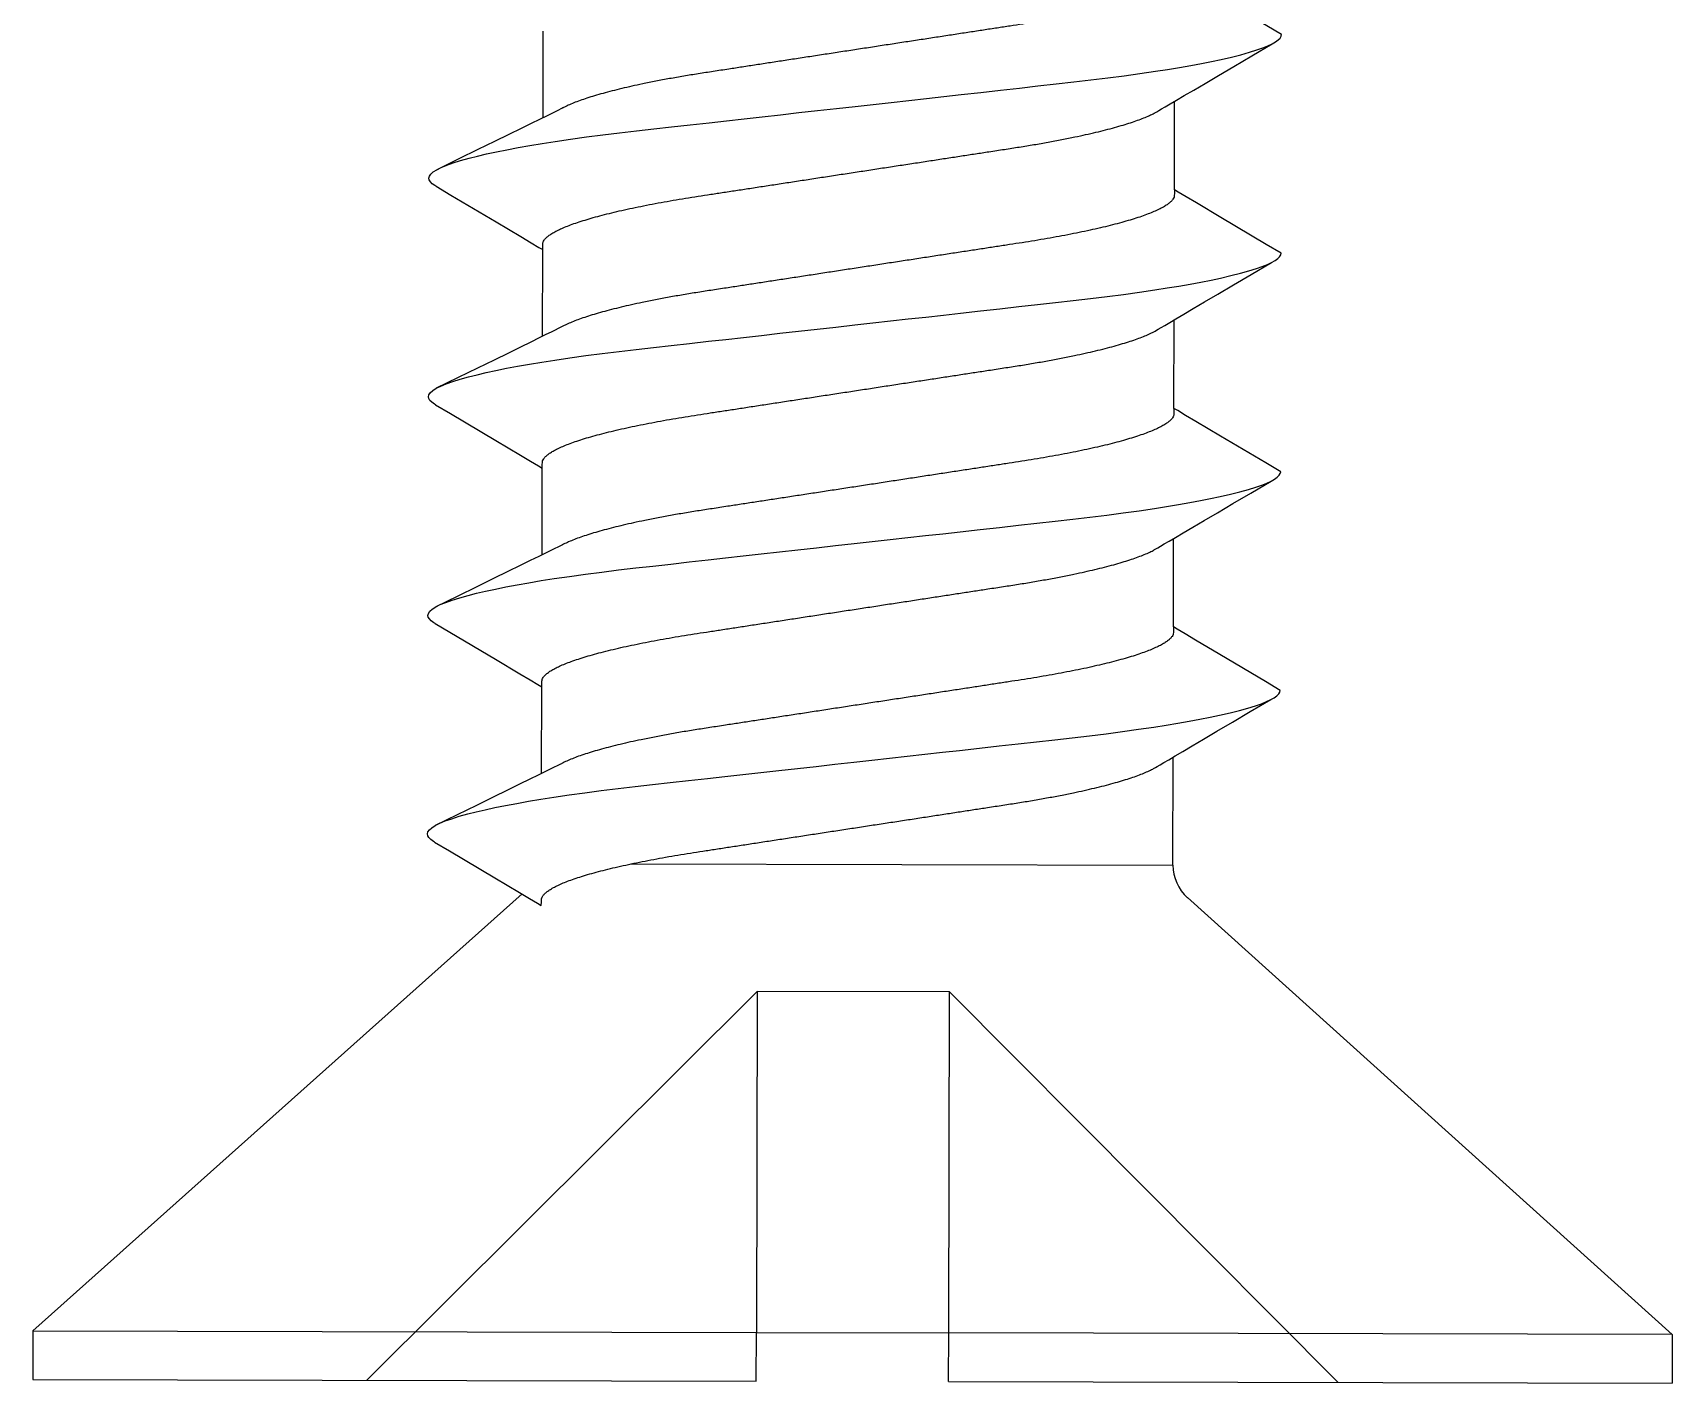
# Model space of a CAD drawing. Header units: millimetres. Extents: x -73550 to -72437, y 41766 to 43371.
# Drawn here: x -73483.83 to -73476.33, y 43291.5 to 43297.68 of the extents above; entities that cross this region are included whole.
import ezdxf

# ---------------------------------------------------------------- set-up
doc = ezdxf.new("R2010")
doc.units = ezdxf.units.MM
doc.layers.add('ART_VIDA', color=65, linetype='Continuous')

# ---------------------------------------------------------------- blocks, each defined once
blk = doc.blocks.new('*U39')
at = {"layer": 'ART_VIDA'}
for p, q in [((0, 3.75), (0, 0.4401)), ((0.2229, 3.75), (0, 3.75)), ((0.2229, 3.75), (0.2229, 0.4401)), ((2.2265, 1.5162), (0.2229, 3.75)), ((1.7829, 0.4401), (0, 2.2229)), ((2.7779, 1.4283), (3.1742, 1.4283)), ((3.7779, 1.4283), (4.1742, 1.4283)), ((4.7779, 1.4283), (5.1742, 1.4283)), ((5.7779, 1.4283), (6.1742, 1.4283)), ((2.3652, 1.019), (2.3652, -1.4611)), ((0, 0.4401), (0.2229, 0.4401)), ((0.2229, 0.4401), (0.2229, -0.4401)), ((1.7829, 0.4401), (0.2229, 0.4401)), ((1.7829, -0.4401), (1.7829, 0.4401)), ((0, -0.4401), (0, -3.75)), ((0, -0.4401), (0.2229, -0.4401)), ((1.7829, -0.4401), (0, -2.2229)), ((0.2229, -0.4401), (1.7829, -0.4401)), ((0.2229, -3.75), (0.2229, -0.4401)), ((2.3652, -1.4611), (2.8594, -1.4611)), ((3.4545, -1.4611), (3.8594, -1.4611)), ((4.4545, -1.4611), (4.8594, -1.4611)), ((5.4545, -1.4611), (5.8594, -1.4611)), ((2.2164, -1.5275), (0.2229, -3.75)), ((0.2229, -3.75), (0, -3.75))]:
    blk.add_line(p, q, dxfattribs=at)
at = {"layer": 'ART_VIDA', "flags": 128}
for points in [[(2.463, 1.9172), (2.4231, 1.8492), (2.3003, 1.6409), (2.2339, 1.5287), (2.206, 1.4818), (2.1847, 1.4458), (2.1742, 1.4283)], [(2.463, 1.9168), (2.4662, 1.9224), (2.475, 1.9346), (2.4836, 1.9432), (2.4919, 1.9483), (2.5, 1.95), (2.5092, 1.9478), (2.5188, 1.9412), (2.5286, 1.9299), (2.5388, 1.914), (2.5492, 1.8933), (2.5597, 1.8684), (2.5703, 1.8388), (2.5811, 1.8047), (2.592, 1.766), (2.6017, 1.7278), (2.6116, 1.6861), (2.6214, 1.6412), (2.6311, 1.5931), (2.6408, 1.542), (2.6505, 1.4881), (2.66, 1.4316), (2.6694, 1.3726), (2.6799, 1.3025), (2.6901, 1.2299), (2.7001, 1.1551), (2.7097, 1.0783), (2.7191, 0.9999), (2.728, 0.9213), (2.7373, 0.8398), (2.7469, 0.7556), (2.7568, 0.6688), (2.7658, 0.5894), (2.775, 0.5083), (2.7844, 0.4259), (2.7939, 0.3422), (2.8036, 0.2575), (2.8133, 0.1721), (2.8231, 0.0862), (2.8329, 0), (2.8422, -0.0819), (2.8515, -0.1636), (2.8607, -0.2448), (2.8699, -0.3254), (2.879, -0.4052), (2.8879, -0.4839), (2.8983, -0.575), (2.9085, -0.6642), (2.9183, -0.7511), (2.9279, -0.8355), (2.9374, -0.9188), (2.9466, -0.9991), (2.9559, -1.0776), (2.9656, -1.1546), (2.9756, -1.2296), (2.9859, -1.3024), (2.9964, -1.3726), (3.0053, -1.4287), (3.0143, -1.4826), (3.0234, -1.5342), (3.0327, -1.5832), (3.0419, -1.6295), (3.0513, -1.6731), (3.0622, -1.7206), (3.0732, -1.7639), (3.0841, -1.8028), (3.0949, -1.8371), (3.1044, -1.864), (3.1138, -1.8871), (3.123, -1.9066), (3.132, -1.9224), (3.1408, -1.9346), (3.1493, -1.9432), (3.1577, -1.9483), (3.1657, -1.95), (3.1657, -1.95)], [(3.463, 1.9172), (3.4231, 1.8492), (3.3003, 1.6409), (3.2339, 1.5287), (3.206, 1.4818), (3.1847, 1.4458), (3.1742, 1.4283)], [(3.463, 1.9168), (3.4662, 1.9224), (3.475, 1.9346), (3.4836, 1.9432), (3.4919, 1.9483), (3.5, 1.95), (3.5092, 1.9478), (3.5188, 1.9412), (3.5286, 1.9299), (3.5388, 1.914), (3.5492, 1.8933), (3.5597, 1.8684), (3.5703, 1.8388), (3.5811, 1.8047), (3.592, 1.766), (3.6017, 1.7278), (3.6116, 1.6861), (3.6214, 1.6412), (3.6311, 1.5931), (3.6408, 1.542), (3.6505, 1.4881), (3.66, 1.4316), (3.6694, 1.3726), (3.6799, 1.3025), (3.6901, 1.2299), (3.7001, 1.1551), (3.7097, 1.0783), (3.7191, 0.9999), (3.728, 0.9213), (3.7373, 0.8398), (3.7469, 0.7556), (3.7568, 0.6688), (3.7658, 0.5894), (3.775, 0.5083), (3.7844, 0.4259), (3.7939, 0.3422), (3.8036, 0.2575), (3.8133, 0.1721), (3.8231, 0.0862), (3.8329, 0), (3.8422, -0.0819), (3.8515, -0.1636), (3.8607, -0.2448), (3.8699, -0.3254), (3.879, -0.4052), (3.8879, -0.4839), (3.8983, -0.575), (3.9085, -0.6642), (3.9183, -0.7511), (3.9279, -0.8355), (3.9374, -0.9188), (3.9466, -0.9991), (3.9559, -1.0776), (3.9656, -1.1546), (3.9756, -1.2296), (3.9859, -1.3024), (3.9964, -1.3726), (4.0053, -1.4287), (4.0143, -1.4826), (4.0234, -1.5342), (4.0327, -1.5832), (4.0419, -1.6295), (4.0513, -1.6731), (4.0622, -1.7206), (4.0732, -1.7639), (4.0841, -1.8028), (4.0949, -1.8371), (4.1044, -1.864), (4.1138, -1.8871), (4.123, -1.9066), (4.132, -1.9224), (4.1408, -1.9346), (4.1493, -1.9432), (4.1577, -1.9483), (4.1657, -1.95), (4.1657, -1.95)], [(4.463, 1.9172), (4.4231, 1.8492), (4.3003, 1.6409), (4.2339, 1.5287), (4.206, 1.4818), (4.1847, 1.4458), (4.1742, 1.4283)], [(4.463, 1.9168), (4.4662, 1.9224), (4.475, 1.9346), (4.4836, 1.9432), (4.4919, 1.9483), (4.5, 1.95), (4.5092, 1.9478), (4.5188, 1.9412), (4.5286, 1.9299), (4.5388, 1.914), (4.5492, 1.8933), (4.5597, 1.8684), (4.5703, 1.8388), (4.5811, 1.8047), (4.592, 1.766), (4.6017, 1.7278), (4.6116, 1.6861), (4.6214, 1.6412), (4.6311, 1.5931), (4.6408, 1.542), (4.6505, 1.4881), (4.66, 1.4316), (4.6694, 1.3726), (4.6799, 1.3025), (4.6901, 1.2299), (4.7001, 1.1551), (4.7097, 1.0783), (4.7191, 0.9999), (4.728, 0.9213), (4.7373, 0.8398), (4.7469, 0.7556), (4.7568, 0.6688), (4.7658, 0.5894), (4.775, 0.5083), (4.7844, 0.4259), (4.7939, 0.3422), (4.8036, 0.2575), (4.8133, 0.1721), (4.8231, 0.0862), (4.8329, 0), (4.8422, -0.0819), (4.8515, -0.1636), (4.8607, -0.2448), (4.8699, -0.3254), (4.879, -0.4052), (4.8879, -0.4839), (4.8983, -0.575), (4.9085, -0.6642), (4.9183, -0.7511), (4.9279, -0.8355), (4.9374, -0.9188), (4.9466, -0.9991), (4.9559, -1.0776), (4.9656, -1.1546), (4.9756, -1.2296), (4.9859, -1.3024), (4.9964, -1.3726), (5.0053, -1.4287), (5.0143, -1.4826), (5.0234, -1.5342), (5.0327, -1.5832), (5.0419, -1.6295), (5.0513, -1.6731), (5.0622, -1.7206), (5.0732, -1.7639), (5.0841, -1.8028), (5.0949, -1.8371), (5.1044, -1.864), (5.1138, -1.8871), (5.123, -1.9066), (5.132, -1.9224), (5.1408, -1.9346), (5.1493, -1.9432), (5.1577, -1.9483), (5.1657, -1.95), (5.1657, -1.95)], [(5.463, 1.9172), (5.4231, 1.8492), (5.3003, 1.6409), (5.2339, 1.5287), (5.206, 1.4818), (5.1847, 1.4458), (5.1742, 1.4283)], [(5.463, 1.9168), (5.4662, 1.9224), (5.475, 1.9346), (5.4836, 1.9432), (5.4919, 1.9483), (5.5, 1.95), (5.5092, 1.9478), (5.5188, 1.9412), (5.5286, 1.9299), (5.5388, 1.914), (5.5492, 1.8933), (5.5597, 1.8684), (5.5703, 1.8388), (5.5811, 1.8047), (5.592, 1.766), (5.6017, 1.7278), (5.6116, 1.6861), (5.6214, 1.6412), (5.6311, 1.5931), (5.6408, 1.542), (5.6505, 1.4881), (5.66, 1.4316), (5.6694, 1.3726), (5.6799, 1.3025), (5.6901, 1.2299), (5.7001, 1.1551), (5.7097, 1.0783), (5.7191, 0.9999), (5.728, 0.9213), (5.7373, 0.8398), (5.7469, 0.7556), (5.7568, 0.6688), (5.7658, 0.5894), (5.775, 0.5083), (5.7844, 0.4259), (5.7939, 0.3422), (5.8036, 0.2575), (5.8133, 0.1721), (5.8231, 0.0862), (5.8329, 0), (5.8422, -0.0819), (5.8515, -0.1636), (5.8607, -0.2448), (5.8699, -0.3254), (5.879, -0.4052), (5.8879, -0.4839), (5.8983, -0.575), (5.9085, -0.6642), (5.9183, -0.7511), (5.9279, -0.8355), (5.9374, -0.9188), (5.9466, -0.9991), (5.9559, -1.0776), (5.9656, -1.1546), (5.9756, -1.2296), (5.9859, -1.3024), (5.9964, -1.3726), (6.0053, -1.4287), (6.0143, -1.4826), (6.0234, -1.5342), (6.0327, -1.5832), (6.0419, -1.6295), (6.0513, -1.6731), (6.0622, -1.7206), (6.0732, -1.7639), (6.0841, -1.8028), (6.0949, -1.8371), (6.1044, -1.864), (6.1138, -1.8871), (6.123, -1.9066), (6.132, -1.9224), (6.1408, -1.9346), (6.1493, -1.9432), (6.1577, -1.9483), (6.1657, -1.95), (6.1657, -1.95)], [(3.1657, -1.95), (3.2057, -1.882), (3.3285, -1.6737), (3.3948, -1.5616), (3.4227, -1.5146), (3.4441, -1.4786), (3.4545, -1.4611)], [(4.1657, -1.95), (4.2057, -1.882), (4.3285, -1.6737), (4.3948, -1.5616), (4.4227, -1.5146), (4.4441, -1.4786), (4.4545, -1.4611)], [(5.1657, -1.95), (5.2057, -1.882), (5.3285, -1.6737), (5.3948, -1.5616), (5.4227, -1.5146), (5.4441, -1.4786), (5.4545, -1.4611)], [(6.1657, -1.95), (6.2057, -1.882), (6.3285, -1.6737), (6.3948, -1.5616), (6.4227, -1.5146), (6.4441, -1.4786), (6.4545, -1.4611)]]:
    blk.add_lwpolyline(points, dxfattribs=at)
at = {"layer": 'ART_VIDA'}
blk.add_arc((2.3652, -1.6611), 0.2, 90, 138.10855, dxfattribs=at)
for points, knots in [([(3.4545, -1.4611), (3.4269, -1.4608), (3.4208, -1.4602), (3.4112, -1.4551), (3.4013, -1.4469), (3.3912, -1.4352), (3.3808, -1.4202), (3.3703, -1.4018), (3.3597, -1.3801), (3.3489, -1.3551), (3.3379, -1.3266), (3.3268, -1.2946), (3.3156, -1.2592), (3.3044, -1.2206), (3.2933, -1.1791), (3.2822, -1.1348), (3.2713, -1.0879), (3.2606, -1.0387), (3.2501, -0.9874), (3.2399, -0.9342), (3.2299, -0.8794), (3.2203, -0.8231), (3.211, -0.766), (3.202, -0.7076), (3.1927, -0.6479), (3.1831, -0.5862), (3.1732, -0.5222), (3.1629, -0.4561), (3.1523, -0.388), (3.1415, -0.3186), (3.1306, -0.2481), (3.1195, -0.1768), (3.1083, -0.1049), (3.0971, -0.0329), (3.0859, 0.0391), (3.0748, 0.1108), (3.0637, 0.182), (3.0528, 0.2523), (3.0421, 0.3212), (3.0317, 0.3884), (3.0215, 0.4537), (3.0116, 0.5173), (3.0014, 0.583), (2.991, 0.6502), (2.9803, 0.7189), (2.9693, 0.7856), (2.9578, 0.8504), (2.9459, 0.9131), (2.9342, 0.9703), (2.9229, 1.0222), (2.912, 1.069), (2.901, 1.1132), (2.8899, 1.1546), (2.8788, 1.1929), (2.8677, 1.2279), (2.8568, 1.2596), (2.8459, 1.2881), (2.835, 1.3134), (2.8251, 1.3341), (2.8188, 1.3448), (2.5388, 1.914)], [0, 0, 0, 0, 0.01636, 0.032918, 0.049658, 0.066561, 0.083609, 0.100475, 0.117442, 0.13449, 0.151597, 0.169092, 0.186604, 0.204109, 0.221583, 0.239003, 0.256348, 0.273594, 0.290684, 0.307635, 0.324428, 0.341045, 0.357469, 0.373492, 0.38969, 0.406068, 0.422611, 0.439643, 0.456809, 0.474087, 0.491457, 0.508896, 0.526382, 0.543891, 0.561362, 0.57881, 0.596211, 0.613544, 0.630786, 0.647611, 0.664308, 0.680859, 0.697246, 0.716518, 0.735597, 0.754894, 0.774443, 0.794216, 0.814184, 0.831393, 0.848699, 0.866081, 0.883517, 0.900983, 0.918145, 0.935291, 0.952401, 0.969453, 0.98677, 1, 1, 1, 1]), ([(4.4545, -1.4611), (4.4269, -1.4608), (4.4208, -1.4602), (4.4112, -1.4551), (4.4013, -1.4469), (4.3912, -1.4352), (4.3808, -1.4202), (4.3703, -1.4018), (4.3597, -1.3801), (4.3489, -1.3551), (4.3379, -1.3266), (4.3268, -1.2946), (4.3156, -1.2592), (4.3044, -1.2206), (4.2933, -1.1791), (4.2822, -1.1348), (4.2713, -1.0879), (4.2606, -1.0387), (4.2501, -0.9874), (4.2399, -0.9342), (4.2299, -0.8794), (4.2203, -0.8231), (4.211, -0.766), (4.202, -0.7076), (4.1927, -0.6479), (4.1831, -0.5862), (4.1732, -0.5222), (4.1629, -0.4561), (4.1523, -0.388), (4.1415, -0.3186), (4.1306, -0.2481), (4.1195, -0.1768), (4.1083, -0.1049), (4.0971, -0.0329), (4.0859, 0.0391), (4.0748, 0.1108), (4.0637, 0.182), (4.0528, 0.2523), (4.0421, 0.3212), (4.0317, 0.3884), (4.0215, 0.4537), (4.0116, 0.5173), (4.0014, 0.583), (3.991, 0.6502), (3.9803, 0.7189), (3.9693, 0.7856), (3.9578, 0.8504), (3.9459, 0.9131), (3.9342, 0.9703), (3.9229, 1.0222), (3.912, 1.069), (3.901, 1.1132), (3.8899, 1.1546), (3.8788, 1.1929), (3.8677, 1.2279), (3.8568, 1.2596), (3.8459, 1.2881), (3.835, 1.3134), (3.8251, 1.3341), (3.8188, 1.3448), (3.5388, 1.914)], [0, 0, 0, 0, 0.01636, 0.032918, 0.049658, 0.066561, 0.083609, 0.100475, 0.117442, 0.13449, 0.151597, 0.169092, 0.186604, 0.204109, 0.221583, 0.239003, 0.256348, 0.273594, 0.290684, 0.307635, 0.324428, 0.341045, 0.357469, 0.373492, 0.38969, 0.406068, 0.422611, 0.439643, 0.456809, 0.474087, 0.491457, 0.508896, 0.526382, 0.543891, 0.561362, 0.57881, 0.596211, 0.613544, 0.630786, 0.647611, 0.664308, 0.680859, 0.697246, 0.716518, 0.735597, 0.754894, 0.774443, 0.794216, 0.814184, 0.831393, 0.848699, 0.866081, 0.883517, 0.900983, 0.918145, 0.935291, 0.952401, 0.969453, 0.98677, 1, 1, 1, 1]), ([(5.4545, -1.4611), (5.4269, -1.4608), (5.4208, -1.4602), (5.4112, -1.4551), (5.4013, -1.4469), (5.3912, -1.4352), (5.3808, -1.4202), (5.3703, -1.4018), (5.3597, -1.3801), (5.3489, -1.3551), (5.3379, -1.3266), (5.3268, -1.2946), (5.3156, -1.2592), (5.3044, -1.2206), (5.2933, -1.1791), (5.2822, -1.1348), (5.2713, -1.0879), (5.2606, -1.0387), (5.2501, -0.9874), (5.2399, -0.9342), (5.2299, -0.8794), (5.2203, -0.8231), (5.211, -0.766), (5.202, -0.7076), (5.1927, -0.6479), (5.1831, -0.5862), (5.1732, -0.5222), (5.1629, -0.4561), (5.1523, -0.388), (5.1415, -0.3186), (5.1306, -0.2481), (5.1195, -0.1768), (5.1083, -0.1049), (5.0971, -0.0329), (5.0859, 0.0391), (5.0748, 0.1108), (5.0637, 0.182), (5.0528, 0.2523), (5.0421, 0.3212), (5.0317, 0.3884), (5.0215, 0.4537), (5.0116, 0.5173), (5.0014, 0.583), (4.991, 0.6502), (4.9803, 0.7189), (4.9693, 0.7856), (4.9578, 0.8504), (4.9459, 0.9131), (4.9342, 0.9703), (4.9229, 1.0222), (4.912, 1.069), (4.901, 1.1132), (4.8899, 1.1546), (4.8788, 1.1929), (4.8677, 1.2279), (4.8568, 1.2596), (4.8459, 1.2881), (4.835, 1.3134), (4.8251, 1.3341), (4.8188, 1.3448), (4.5388, 1.914)], [0, 0, 0, 0, 0.01636, 0.032918, 0.049658, 0.066561, 0.083609, 0.100475, 0.117442, 0.13449, 0.151597, 0.169092, 0.186604, 0.204109, 0.221583, 0.239003, 0.256348, 0.273594, 0.290684, 0.307635, 0.324428, 0.341045, 0.357469, 0.373492, 0.38969, 0.406068, 0.422611, 0.439643, 0.456809, 0.474087, 0.491457, 0.508896, 0.526382, 0.543891, 0.561362, 0.57881, 0.596211, 0.613544, 0.630786, 0.647611, 0.664308, 0.680859, 0.697246, 0.716518, 0.735597, 0.754894, 0.774443, 0.794216, 0.814184, 0.831393, 0.848699, 0.866081, 0.883517, 0.900983, 0.918145, 0.935291, 0.952401, 0.969453, 0.98677, 1, 1, 1, 1]), ([(6.4545, -1.4611), (6.4269, -1.4608), (6.4208, -1.4602), (6.4112, -1.4551), (6.4013, -1.4469), (6.3912, -1.4352), (6.3808, -1.4202), (6.3703, -1.4018), (6.3597, -1.3801), (6.3489, -1.3551), (6.3379, -1.3266), (6.3268, -1.2946), (6.3156, -1.2592), (6.3044, -1.2206), (6.2933, -1.1791), (6.2822, -1.1348), (6.2713, -1.0879), (6.2606, -1.0387), (6.2501, -0.9874), (6.2399, -0.9342), (6.2299, -0.8794), (6.2203, -0.8231), (6.211, -0.766), (6.202, -0.7076), (6.1927, -0.6479), (6.1831, -0.5862), (6.1732, -0.5222), (6.1629, -0.4561), (6.1523, -0.388), (6.1415, -0.3186), (6.1306, -0.2481), (6.1195, -0.1768), (6.1083, -0.1049), (6.0971, -0.0329), (6.0859, 0.0391), (6.0748, 0.1108), (6.0637, 0.182), (6.0528, 0.2523), (6.0421, 0.3212), (6.0317, 0.3884), (6.0215, 0.4537), (6.0116, 0.5173), (6.0014, 0.583), (5.991, 0.6502), (5.9803, 0.7189), (5.9693, 0.7856), (5.9578, 0.8504), (5.9459, 0.9131), (5.9342, 0.9703), (5.9229, 1.0222), (5.912, 1.069), (5.901, 1.1132), (5.8899, 1.1546), (5.8788, 1.1929), (5.8677, 1.2279), (5.8568, 1.2596), (5.8459, 1.2881), (5.835, 1.3134), (5.8251, 1.3341), (5.8188, 1.3448), (5.5388, 1.914)], [0, 0, 0, 0, 0.01636, 0.032918, 0.049658, 0.066561, 0.083609, 0.100475, 0.117442, 0.13449, 0.151597, 0.169092, 0.186604, 0.204109, 0.221583, 0.239003, 0.256348, 0.273594, 0.290684, 0.307635, 0.324428, 0.341045, 0.357469, 0.373492, 0.38969, 0.406068, 0.422611, 0.439643, 0.456809, 0.474087, 0.491457, 0.508896, 0.526382, 0.543891, 0.561362, 0.57881, 0.596211, 0.613544, 0.630786, 0.647611, 0.664308, 0.680859, 0.697246, 0.716518, 0.735597, 0.754894, 0.774443, 0.794216, 0.814184, 0.831393, 0.848699, 0.866081, 0.883517, 0.900983, 0.918145, 0.935291, 0.952401, 0.969453, 0.98677, 1, 1, 1, 1]), ([(2.1742, 1.4283), (2.2018, 1.428), (2.208, 1.4273), (2.2176, 1.4223), (2.2274, 1.4141), (2.2376, 1.4024), (2.2479, 1.3874), (2.2584, 1.369), (2.2691, 1.3473), (2.2799, 1.3223), (2.2908, 1.2938), (2.3019, 1.2618), (2.3131, 1.2264), (2.3243, 1.1878), (2.3355, 1.1463), (2.3465, 1.102), (2.3574, 1.0551), (2.3681, 1.0059), (2.3786, 0.9546), (2.3889, 0.9014), (2.3988, 0.8466), (2.4085, 0.7903), (2.4178, 0.7331), (2.4268, 0.6748), (2.4361, 0.6151), (2.4457, 0.5534), (2.4556, 0.4894), (2.4659, 0.4233), (2.4765, 0.3552), (2.4873, 0.2857), (2.4982, 0.2153), (2.5093, 0.144), (2.5204, 0.0721), (2.5316, 0.0001), (2.5428, -0.072), (2.554, -0.1436), (2.565, -0.2148), (2.5759, -0.2851), (2.5866, -0.354), (2.5971, -0.4212), (2.6072, -0.4865), (2.6171, -0.5501), (2.6273, -0.6158), (2.6378, -0.683), (2.6484, -0.7517), (2.6595, -0.8184), (2.671, -0.8832), (2.6829, -0.9459), (2.6946, -1.0031), (2.7059, -1.055), (2.7167, -1.1018), (2.7278, -1.146), (2.7389, -1.1874), (2.75, -1.2257), (2.761, -1.2607), (2.772, -1.2924), (2.7829, -1.3209), (2.7937, -1.3462), (2.8037, -1.3669), (2.81, -1.3776), (3.123, -1.9066)], [0, 0, 0, 0, 0.01636, 0.032918, 0.049658, 0.066561, 0.083609, 0.100475, 0.117442, 0.13449, 0.151597, 0.169092, 0.186604, 0.204108, 0.221583, 0.239003, 0.256348, 0.273594, 0.290684, 0.307635, 0.324428, 0.341045, 0.357469, 0.373492, 0.38969, 0.406068, 0.422611, 0.439643, 0.456808, 0.474087, 0.491457, 0.508896, 0.526382, 0.543891, 0.561362, 0.578809, 0.596211, 0.613544, 0.630785, 0.64761, 0.664307, 0.680858, 0.697246, 0.716518, 0.735597, 0.754893, 0.774442, 0.794216, 0.814183, 0.831392, 0.848699, 0.866081, 0.883517, 0.900983, 0.918144, 0.935291, 0.952401, 0.969452, 0.986769, 1, 1, 1, 1]), ([(3.1742, 1.4283), (3.2018, 1.428), (3.208, 1.4273), (3.2176, 1.4223), (3.2274, 1.4141), (3.2376, 1.4024), (3.2479, 1.3874), (3.2584, 1.369), (3.2691, 1.3473), (3.2799, 1.3223), (3.2908, 1.2938), (3.3019, 1.2618), (3.3131, 1.2264), (3.3243, 1.1878), (3.3355, 1.1463), (3.3465, 1.102), (3.3574, 1.0551), (3.3681, 1.0059), (3.3786, 0.9546), (3.3889, 0.9014), (3.3988, 0.8466), (3.4085, 0.7903), (3.4178, 0.7331), (3.4268, 0.6748), (3.4361, 0.6151), (3.4457, 0.5534), (3.4556, 0.4894), (3.4659, 0.4233), (3.4765, 0.3552), (3.4873, 0.2857), (3.4982, 0.2153), (3.5093, 0.144), (3.5204, 0.0721), (3.5316, 0.0001), (3.5428, -0.072), (3.554, -0.1436), (3.565, -0.2148), (3.5759, -0.2851), (3.5866, -0.354), (3.5971, -0.4212), (3.6072, -0.4865), (3.6171, -0.5501), (3.6273, -0.6158), (3.6378, -0.683), (3.6484, -0.7517), (3.6595, -0.8184), (3.671, -0.8832), (3.6829, -0.9459), (3.6946, -1.0031), (3.7059, -1.055), (3.7167, -1.1018), (3.7278, -1.146), (3.7389, -1.1874), (3.75, -1.2257), (3.761, -1.2607), (3.772, -1.2924), (3.7829, -1.3209), (3.7937, -1.3462), (3.8037, -1.3669), (3.81, -1.3776), (4.123, -1.9066)], [0, 0, 0, 0, 0.01636, 0.032918, 0.049658, 0.066561, 0.083609, 0.100475, 0.117442, 0.13449, 0.151597, 0.169092, 0.186604, 0.204108, 0.221583, 0.239003, 0.256348, 0.273594, 0.290684, 0.307635, 0.324428, 0.341045, 0.357469, 0.373492, 0.38969, 0.406068, 0.422611, 0.439643, 0.456808, 0.474087, 0.491457, 0.508896, 0.526382, 0.543891, 0.561362, 0.578809, 0.596211, 0.613544, 0.630785, 0.64761, 0.664307, 0.680858, 0.697246, 0.716518, 0.735597, 0.754893, 0.774442, 0.794216, 0.814183, 0.831392, 0.848699, 0.866081, 0.883517, 0.900983, 0.918144, 0.935291, 0.952401, 0.969452, 0.986769, 1, 1, 1, 1]), ([(4.1742, 1.4283), (4.2018, 1.428), (4.208, 1.4273), (4.2176, 1.4223), (4.2274, 1.4141), (4.2376, 1.4024), (4.2479, 1.3874), (4.2584, 1.369), (4.2691, 1.3473), (4.2799, 1.3223), (4.2908, 1.2938), (4.3019, 1.2618), (4.3131, 1.2264), (4.3243, 1.1878), (4.3355, 1.1463), (4.3465, 1.102), (4.3574, 1.0551), (4.3681, 1.0059), (4.3786, 0.9546), (4.3889, 0.9014), (4.3988, 0.8466), (4.4085, 0.7903), (4.4178, 0.7331), (4.4268, 0.6748), (4.4361, 0.6151), (4.4457, 0.5534), (4.4556, 0.4894), (4.4659, 0.4233), (4.4765, 0.3552), (4.4873, 0.2857), (4.4982, 0.2153), (4.5093, 0.144), (4.5204, 0.0721), (4.5316, 0.0001), (4.5428, -0.072), (4.554, -0.1436), (4.565, -0.2148), (4.5759, -0.2851), (4.5866, -0.354), (4.5971, -0.4212), (4.6072, -0.4865), (4.6171, -0.5501), (4.6273, -0.6158), (4.6378, -0.683), (4.6484, -0.7517), (4.6595, -0.8184), (4.671, -0.8832), (4.6829, -0.9459), (4.6946, -1.0031), (4.7059, -1.055), (4.7167, -1.1018), (4.7278, -1.146), (4.7389, -1.1874), (4.75, -1.2257), (4.761, -1.2607), (4.772, -1.2924), (4.7829, -1.3209), (4.7937, -1.3462), (4.8037, -1.3669), (4.81, -1.3776), (5.123, -1.9066)], [0, 0, 0, 0, 0.01636, 0.032918, 0.049658, 0.066561, 0.083609, 0.100475, 0.117442, 0.13449, 0.151597, 0.169092, 0.186604, 0.204108, 0.221583, 0.239003, 0.256348, 0.273594, 0.290684, 0.307635, 0.324428, 0.341045, 0.357469, 0.373492, 0.38969, 0.406068, 0.422611, 0.439643, 0.456808, 0.474087, 0.491457, 0.508896, 0.526382, 0.543891, 0.561362, 0.578809, 0.596211, 0.613544, 0.630785, 0.64761, 0.664307, 0.680858, 0.697246, 0.716518, 0.735597, 0.754893, 0.774442, 0.794216, 0.814183, 0.831392, 0.848699, 0.866081, 0.883517, 0.900983, 0.918144, 0.935291, 0.952401, 0.969452, 0.986769, 1, 1, 1, 1]), ([(5.1742, 1.4283), (5.2018, 1.428), (5.208, 1.4273), (5.2176, 1.4223), (5.2274, 1.4141), (5.2376, 1.4024), (5.2479, 1.3874), (5.2584, 1.369), (5.2691, 1.3473), (5.2799, 1.3223), (5.2908, 1.2938), (5.3019, 1.2618), (5.3131, 1.2264), (5.3243, 1.1878), (5.3355, 1.1463), (5.3465, 1.102), (5.3574, 1.0551), (5.3681, 1.0059), (5.3786, 0.9546), (5.3889, 0.9014), (5.3988, 0.8466), (5.4085, 0.7903), (5.4178, 0.7331), (5.4268, 0.6748), (5.4361, 0.6151), (5.4457, 0.5534), (5.4556, 0.4894), (5.4659, 0.4233), (5.4765, 0.3552), (5.4873, 0.2857), (5.4982, 0.2153), (5.5093, 0.144), (5.5204, 0.0721), (5.5316, 0.0001), (5.5428, -0.072), (5.554, -0.1436), (5.565, -0.2148), (5.5759, -0.2851), (5.5866, -0.354), (5.5971, -0.4212), (5.6072, -0.4865), (5.6171, -0.5501), (5.6273, -0.6158), (5.6378, -0.683), (5.6484, -0.7517), (5.6595, -0.8184), (5.671, -0.8832), (5.6829, -0.9459), (5.6946, -1.0031), (5.7059, -1.055), (5.7167, -1.1018), (5.7278, -1.146), (5.7389, -1.1874), (5.75, -1.2257), (5.761, -1.2607), (5.772, -1.2924), (5.7829, -1.3209), (5.7937, -1.3462), (5.8037, -1.3669), (5.81, -1.3776), (6.123, -1.9066)], [0, 0, 0, 0, 0.01636, 0.032918, 0.049658, 0.066561, 0.083609, 0.100475, 0.117442, 0.13449, 0.151597, 0.169092, 0.186604, 0.204108, 0.221583, 0.239003, 0.256348, 0.273594, 0.290684, 0.307635, 0.324428, 0.341045, 0.357469, 0.373492, 0.38969, 0.406068, 0.422611, 0.439643, 0.456808, 0.474087, 0.491457, 0.508896, 0.526382, 0.543891, 0.561362, 0.578809, 0.596211, 0.613544, 0.630785, 0.64761, 0.664307, 0.680858, 0.697246, 0.716518, 0.735597, 0.754893, 0.774442, 0.794216, 0.814183, 0.831392, 0.848699, 0.866081, 0.883517, 0.900983, 0.918144, 0.935291, 0.952401, 0.969452, 0.986769, 1, 1, 1, 1])]:
    blk.add_open_spline(points, degree=3, knots=knots, dxfattribs=at)

msp = doc.modelspace()

# ---------------------------------------------------------------- block references
at = {"layer": 'ART_VIDA', "extrusion": (0, 0, -1), "xscale": -0.9999962019793134, "yscale": 0.9999962019793123, "zscale": -0.9999962019793134, "rotation": 270.125352429229}
msp.add_blockref('*U39', (73480.083, 43291.5107), dxfattribs=at)

doc.saveas('drawing.dxf')
